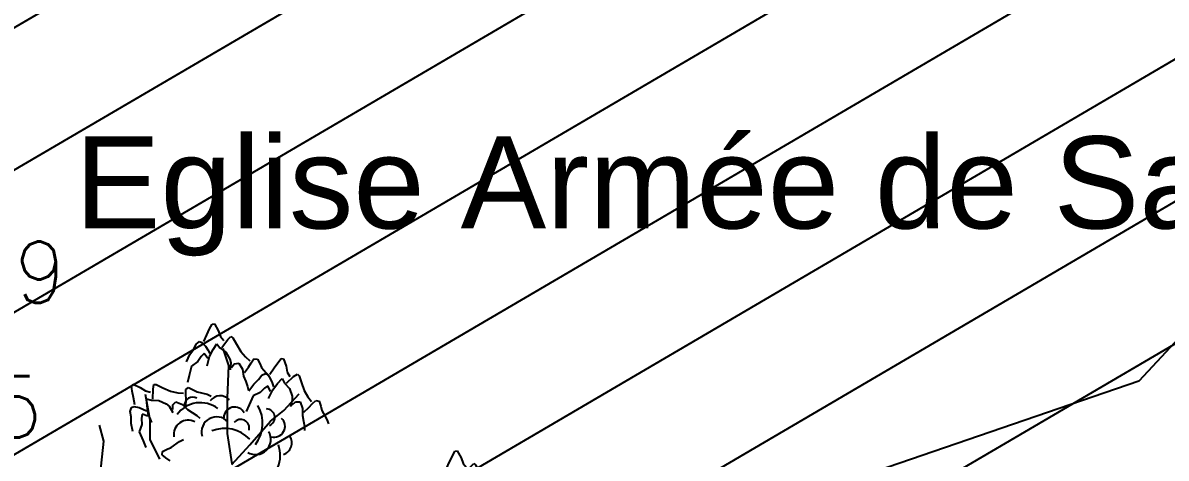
# Model space of a CAD drawing. Header units: millimetres. Extents: x 524954 to 526204, y 9523489 to 9524010.
# Drawn here: x 525906.6 to 525925.24, y 9523727.19 to 9523734.27 of the extents above; entities that cross this region are included whole.
import ezdxf

# ---------------------------------------------------------------- set-up
doc = ezdxf.new("R2010")
doc.units = ezdxf.units.MM
doc.header["$PDMODE"] = 32
doc.header["$PDSIZE"] = 0.5
doc.linetypes.add('ACAD_ISO12W100', pattern=[21, 12, -3, 0, -3, 0, -3])
doc.linetypes.add('CACHE2', pattern=[4.7625, 3.175, -1.5875])
for name, color, linetype in [('Arbre', 34, 'ACAD_ISO12W100'), ('Bati_H', 1, 'Continuous'), ('PLUME_4', 3, 'Continuous'), ('TopoAlt', 3, 'Continuous'), ('TOPOJIS', 7, 'Continuous'), ('Toponomie', 7, 'CACHE2')]:
    doc.layers.add(name, color=color, linetype=linetype)
doc.styles.add('Simplex 1.0', font='Simplex.shx', dxfattribs={"width": 0.99, "height": 1})
doc.styles.get("Standard").update_dxf_attribs({"font": 'arial.ttf'})

# ---------------------------------------------------------------- blocks, each defined once
blk = doc.blocks.new('TCPOINT M')
at = {"color": 0}
blk.add_point((0, 0), dxfattribs=at)
at = {"layer": 'TopoAlt', "style": 'Simplex 1.0', "width": 0.99}
blk.add_attdef('ALT', (0.15, 0.15), '', height=1, dxfattribs=at)
blk = doc.blocks.new('v088')
at = {"color": 3, "linetype": 'Continuous'}
for p, q in [((-0.069, 12.224), (-0.024, 12.318)), ((-0.024, 12.318), (0.016, 12.396)), ((0.016, 12.396), (0.055, 12.4)), ((0.055, 12.4), (0.118, 12.291)), ((-0.118, 12.113), (-0.069, 12.224)), ((0.118, 12.291), (0.152, 12.195)), ((0.152, 12.195), (0.207, 12.131)), ((0.175, 12.015), (0.272, 12.144)), ((0.272, 12.144), (0.324, 12.197)), ((0.324, 12.197), (0.356, 12.175)), ((0.356, 12.175), (0.415, 12.069)), ((-0.344, 11.901), (-0.283, 11.991)), ((-0.283, 11.991), (-0.243, 12.069)), ((-0.243, 12.069), (-0.188, 12.111)), ((-0.188, 12.111), (-0.15, 12.099)), ((-0.15, 12.099), (-0.092, 12.035)), ((-0.092, 12.035), (-0.054, 11.98)), ((-0.054, 11.98), (-0.022, 11.919)), ((-0.025, 11.872), (0.032, 11.984)), ((0.032, 11.984), (0.092, 12.078)), ((0.092, 12.078), (0.144, 12.013)), ((0.144, 12.013), (0.24, 11.942)), ((0.24, 11.942), (0.305, 11.825)), ((0.415, 12.069), (0.484, 11.953)), ((0.484, 11.953), (0.56, 11.862)), ((-0.403, 11.78), (-0.344, 11.901)), ((-0.217, 11.788), (-0.32, 11.714)), ((-0.162, 11.869), (-0.217, 11.788)), ((-0.112, 11.918), (-0.162, 11.869)), ((-0.054, 11.839), (-0.112, 11.918)), ((-0.066, 11.715), (-0.025, 11.872)), ((0.305, 11.825), (0.32, 11.765)), ((0.32, 11.765), (0.311, 11.65)), ((0.334, 11.69), (0.378, 11.749)), ((0.378, 11.749), (0.45, 11.762)), ((0.45, 11.762), (0.511, 11.664)), ((0.56, 11.862), (0.63, 11.801)), ((0.608, 11.694), (0.653, 11.766)), ((0.653, 11.766), (0.699, 11.829)), ((0.699, 11.829), (0.754, 11.828)), ((0.754, 11.828), (0.796, 11.754)), ((0.796, 11.754), (0.824, 11.689)), ((1.027, 11.683), (1.089, 11.768)), ((1.089, 11.768), (1.142, 11.837)), ((1.142, 11.837), (1.181, 11.833)), ((1.181, 11.833), (1.223, 11.714)), ((-0.357, 11.558), (-0.382, 11.444)), ((-0.32, 11.714), (-0.357, 11.558)), ((0.511, 11.664), (0.53, 11.547)), ((0.542, 11.608), (0.608, 11.694)), ((0.773, 11.494), (0.827, 11.564)), ((0.824, 11.689), (0.934, 11.561)), ((0.827, 11.564), (0.889, 11.595)), ((0.889, 11.595), (0.923, 11.575)), ((0.923, 11.575), (0.969, 11.502)), ((0.934, 11.561), (0.97, 11.497)), ((0.958, 11.583), (1.027, 11.683)), ((1.223, 11.714), (1.239, 11.614)), ((1.239, 11.614), (1.281, 11.541)), ((1.346, 11.541), (1.408, 11.583)), ((1.408, 11.583), (1.435, 11.556)), ((1.435, 11.556), (1.473, 11.441)), ((-1.299, 11.392), (-1.27, 11.417)), ((-1.285, 11.305), (-1.299, 11.392)), ((-1.27, 11.417), (-1.154, 11.366)), ((-1.154, 11.366), (-1.07, 11.309)), ((-0.943, 11.337), (-0.932, 11.411)), ((-0.932, 11.411), (-0.894, 11.412)), ((-0.894, 11.412), (-0.784, 11.361)), ((0.53, 11.547), (0.565, 11.463)), ((0.565, 11.463), (0.596, 11.383)), ((0.596, 11.383), (0.609, 11.315)), ((0.615, 11.31), (0.696, 11.418)), ((0.696, 11.418), (0.773, 11.494)), ((0.927, 11.391), (0.869, 11.352)), ((0.969, 11.302), (0.927, 11.391)), ((0.969, 11.502), (0.996, 11.441)), ((0.996, 11.441), (1.016, 11.375)), ((1.004, 11.329), (1.081, 11.429)), ((1.081, 11.429), (1.158, 11.51)), ((1.158, 11.51), (1.196, 11.437)), ((1.196, 11.437), (1.277, 11.348)), ((1.227, 11.433), (1.346, 11.541)), ((1.473, 11.441), (1.519, 11.314)), ((-1.266, 11.203), (-1.285, 11.305)), ((-1.241, 11.084), (-1.266, 11.203)), ((-1.07, 11.309), (-0.988, 11.29)), ((-0.947, 11.176), (-0.943, 11.337)), ((-0.784, 11.361), (-0.66, 11.307)), ((-0.66, 11.307), (-0.544, 11.278)), ((-0.544, 11.278), (-0.452, 11.27)), ((-0.413, 11.333), (-0.367, 11.365)), ((-0.413, 11.254), (-0.413, 11.333)), ((-0.408, 11.17), (-0.413, 11.254)), ((-0.367, 11.365), (-0.29, 11.329)), ((-0.29, 11.329), (-0.229, 11.292)), ((-0.229, 11.292), (-0.065, 11.254)), ((-0.065, 11.254), (0.001, 11.223)), ((0.685, 11.229), (0.619, 11.083)), ((0.8, 11.283), (0.685, 11.229)), ((0.869, 11.352), (0.8, 11.283)), ((0.935, 11.183), (1.004, 11.329)), ((1.277, 11.348), (1.319, 11.221)), ((1.319, 11.221), (1.323, 11.16)), ((1.519, 11.314), (1.577, 11.21)), ((1.577, 11.21), (1.635, 11.137)), ((-1.317, 10.975), (-1.297, 11.041)), ((-1.297, 11.041), (-1.259, 11.053)), ((-1.259, 11.053), (-1.174, 11.037)), ((-1.174, 11.037), (-1.111, 11.014)), ((-1.111, 11.014), (-1.05, 10.983)), ((-1.05, 11.179), (-0.971, 11.157)), ((-1.044, 11.067), (-1.05, 11.179)), ((-1.024, 10.943), (-1.044, 11.067)), ((-0.971, 11.157), (-0.851, 11.155)), ((-0.851, 11.155), (-0.73, 11.098)), ((-0.73, 11.098), (-0.682, 11.059)), ((-0.682, 11.059), (-0.622, 10.96)), ((-0.626, 11.08), (-0.576, 11.133)), ((-0.626, 11.006), (-0.626, 11.08)), ((-0.576, 11.133), (-0.468, 11.09)), ((-0.468, 11.09), (-0.384, 11.005)), ((-0.41, 11.061), (-0.408, 11.17)), ((-0.384, 11.005), (-0.307, 10.958)), ((0.619, 11.083), (0.573, 10.975)), ((1.323, 11.16), (1.292, 11.048)), ((1.323, 11.083), (1.377, 11.133)), ((1.377, 11.133), (1.45, 11.133)), ((1.45, 11.133), (1.492, 11.025)), ((1.492, 11.025), (1.489, 10.906)), ((1.512, 10.964), (1.592, 11.037)), ((1.592, 11.037), (1.65, 11.098)), ((1.65, 11.098), (1.708, 11.152)), ((1.708, 11.152), (1.762, 11.141)), ((1.762, 11.141), (1.789, 11.06)), ((1.789, 11.06), (1.804, 10.991)), ((-1.303, 10.889), (-1.317, 10.975)), ((-1.3, 10.78), (-1.303, 10.889)), ((-1.122, 10.929), (-1.134, 10.861)), ((-1.134, 10.861), (-1.131, 10.763)), ((-1.029, 10.899), (-1.122, 10.929)), ((-0.966, 10.792), (-1.024, 10.943)), ((-0.307, 10.958), (-0.234, 10.911)), ((-0.234, 10.911), (-0.184, 10.864)), ((1.489, 10.906), (1.508, 10.818)), ((1.508, 10.818), (1.523, 10.733)), ((1.804, 10.991), (1.889, 10.844)), ((1.889, 10.844), (1.912, 10.775)), ((-1.277, 10.647), (-1.3, 10.78)), ((-1.131, 10.763), (-1.171, 10.642)), ((-1.171, 10.642), (-1.109, 10.494)), ((1.523, 10.733), (1.523, 10.664)), ((-1.109, 10.494), (-1.063, 10.387)), ((-0.648, 10.385), (-0.514, 10.488)), ((-0.514, 10.488), (-0.448, 10.519)), ((-0.796, 10.268), (-0.791, 10.323)), ((-0.735, 10.218), (-0.796, 10.268)), ((-0.791, 10.323), (-0.715, 10.36)), ((-0.715, 10.36), (-0.648, 10.385)), ((-0.666, 10.169), (-0.735, 10.218))]:
    blk.add_line(p, q, dxfattribs=at)
at = {"linetype": 'Continuous'}
for p, q in [((0.29, 11.722), (0.197, 12)), ((0.27, 11.193), (0.29, 11.722)), ((-0.991, 10.831), (-1.069, 11.252)), ((0.269, 10.614), (0.27, 11.193)), ((1.188, 10.988), (1.437, 11.261)), ((-0.991, 10.52), (-0.991, 10.831)), ((0.634, 10.429), (0.968, 10.816)), ((0.968, 10.816), (1.188, 10.988)), ((-1.749, 10.491), (-1.817, 10.751)), ((-1.806, 9.931), (-1.749, 10.491)), ((-0.835, 10.2), (-0.991, 10.52)), ((0.345, 10.122), (0.269, 10.614)), ((0.336, 10.112), (0.634, 10.429))]:
    blk.add_line(p, q, dxfattribs=at)
at = {"color": 3, "linetype": 'Continuous'}
for centre, major_axis, start_param, end_param in [((-0.3, 11.072), (0.0964, 0.0964), 0.254619, 2.377018), ((0.15, 11.024), (0.145, 0.145), 6.263619, 7.998733), ((-0.176, 10.651), (0.33, 0.33), 0.12682, 1.733702), ((0.383, 10.87), (-0.125, 0.125), 4.396235, 7.060094), ((0.275, 10.786), (0.4, 0.4), 4.836335, 6.022049), ((0.899, 10.876), (0.099, 0.099), 4.31771, 7.031286), ((-0.376, 10.6), (0.164, 0.164), 0.282297, 2.520721), ((0.091, 10.641), (0.174, 0.174), 6.236163, 8.918901), ((0.483, 10.705), (-0.099, 0.099), 3.680741, 6.394318), ((1.029, 10.733), (-0.125, 0.125), 2.081137, 4.744996), ((0.223, 10.132), (-0.4, 0.4), 4.689978, 5.875693), ((0.728, 10.517), (-0.174, 0.174), 1.793126, 4.475865), ((1.111, 10.467), (-0.145, 0.145), 2.713295, 4.448408), ((0.662, 10.258), (-0.33, 0.33), 2.69514, 4.302022)]:
    blk.add_ellipse(centre, major_axis=major_axis, ratio=1, start_param=start_param, end_param=end_param, dxfattribs=at)

msp = doc.modelspace()

# ---------------------------------------------------------------- hatches: boundary and pattern name
at = {"layer": 'Bati_H'}
h = msp.add_hatch(dxfattribs=at)
h.set_pattern_fill('_U', color=256, scale=2, angle=210.3441, style=0, pattern_type=0)
h.set_pattern_definition([(210.344134748, (0, 0), (1.01038508956, -1.7260133171), [])])
h.paths.add_polyline_path([(525935.33, 9523734.728), (525907.673, 9523741.961), (525906.007, 9523742.396), (525905.528, 9523740.754), (525901.447, 9523741.794), (525898.469, 9523730.541), (525902.597, 9523729.664), (525902.123, 9523727.661), (525931.044, 9523719.911), (525931.429, 9523719.811)])

# ---------------------------------------------------------------- linework, layer by layer
at = {"layer": 'PLUME_4'}
msp.add_lwpolyline([(525963.327, 9523756.82), (525953.535, 9523753.599), (525953.535, 9523753.599), (525944.85, 9523748.954), (525937.807, 9523742.424), (525931.797, 9523735.468), (525931.299, 9523735.432), (525924.79, 9523728.44), (525915.498, 9523725.255), (525907.919, 9523719.187), (525907.919, 9523719.187), (525898.59, 9523716.501), (525889.297, 9523713.316), (525881.038, 9523709.705), (525880.576, 9523709.17), (525872.888, 9523704.598)], dxfattribs=at)
msp.add_lwpolyline([(525963.327, 9523756.82), (525953.535, 9523753.599), (525953.535, 9523753.599), (525944.85, 9523748.954), (525937.807, 9523742.424), (525931.797, 9523735.468), (525931.299, 9523735.432), (525924.79, 9523728.44), (525915.498, 9523725.255), (525907.919, 9523719.187), (525907.919, 9523719.187), (525898.59, 9523716.501), (525889.297, 9523713.316), (525881.038, 9523709.705), (525880.576, 9523709.17), (525872.888, 9523704.598)], dxfattribs=at)

# ---------------------------------------------------------------- block references
at = {"layer": 'Arbre'}
for p in [(525909.672, 9523716.972), (525913.628, 9523714.903)]:
    msp.add_blockref('v088', p, dxfattribs=at)
at = {"layer": 'TOPOJIS'}
ref = msp.add_blockref('TCPOINT M', (525902.597, 9523729.664, 286.39), dxfattribs=at)
ref.add_attrib('ALT', '286.39', (525902.647, 9523729.714, 286.39), dxfattribs={"layer": 'TopoAlt', "height": 1, "style": 'Simplex 1.0', "width": 0.99})
ref = msp.add_blockref('TCPOINT M', (525902.21, 9523727.472, 286.25), dxfattribs=at)
ref.add_attrib('ALT', '286.25', (525902.26, 9523727.522, 286.25), dxfattribs={"layer": 'TopoAlt', "height": 1, "style": 'Simplex 1.0', "width": 0.99})

# ---------------------------------------------------------------- texts
at = {"layer": 'Toponomie', "insert": (525896.383, 9523732.426), "char_height": 1.5, "width": 42.68298, "attachment_point": 1}
msp.add_mtext('\\pi11.066;Eglise Armée de Salut', dxfattribs=at)

doc.saveas('drawing.dxf')
